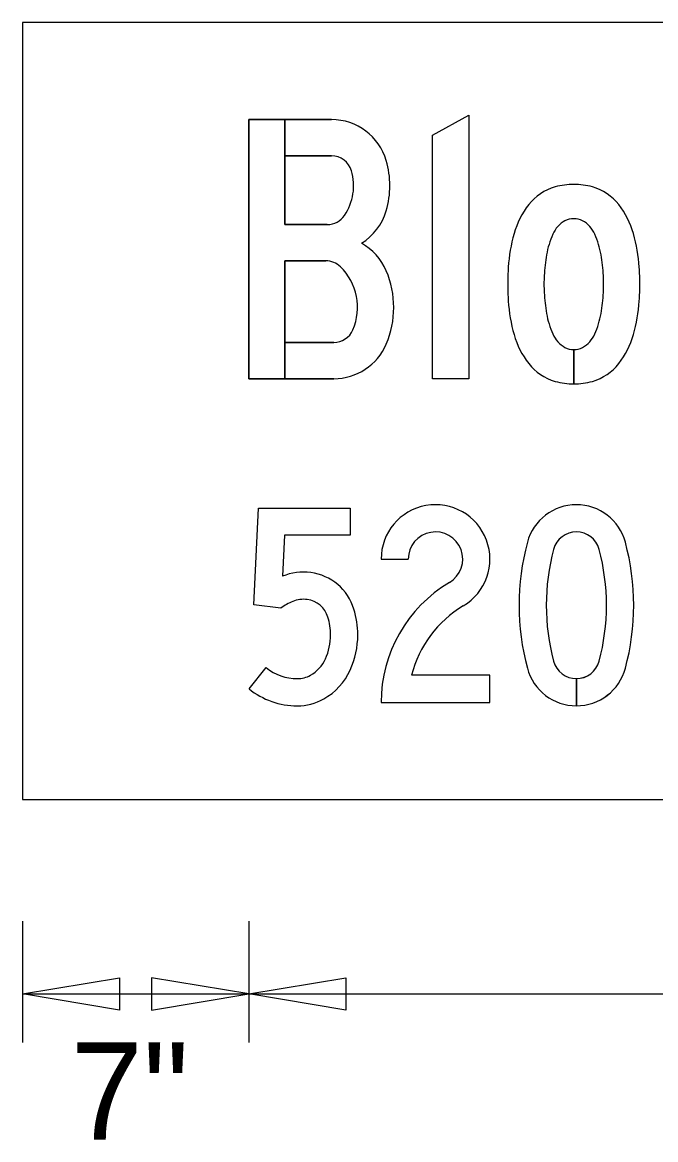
# Model space of a CAD drawing. Extents: x 764 to 1076, y -284 to -242.
# Drawn here: x 783.033 to 784.663, y -268.178 to -265.303 of the extents above; entities that cross this region are included whole.
import ezdxf

# ---------------------------------------------------------------- set-up
doc = ezdxf.new("R2010")
doc.units = 0
for name, color, linetype in [('GSBWFill', 7, 'Continuous'), ('GSColorFill', 7, 'Continuous'), ('GSDims', 7, 'Continuous'), ('GSOutline', 7, 'Continuous')]:
    doc.layers.add(name, color=color, linetype=linetype)

msp = doc.modelspace()

# ---------------------------------------------------------------- linework, layer by layer
at = {"layer": 'GSBWFill'}
for p, q in [((792.0329, -265.3034), (783.0329, -265.3034)), ((783.0329, -265.3034), (783.0329, -267.3034)), ((784.452, -266.2337), (784.452, -266.1454)), ((784.4521, -266.1454), (784.4521, -266.2337)), ((783.9562, -266.6846), (784.0262, -266.6846)), ((784.2362, -266.9834), (784.0348, -266.9834)), ((784.4587, -266.9921), (784.4587, -267.0621)), ((784.4587, -267.0621), (784.4587, -266.9921)), ((783.0329, -267.3034), (792.0329, -267.3034))]:
    msp.add_line(p, q, dxfattribs=at)
for points in [[(783.814, -265.917), (783.7087, -265.917), (783.7087, -266.2204), (783.6154, -266.2204), (783.6154, -265.5537), (783.7087, -265.5537), (783.7087, -265.8237), (783.8177, -265.8237)], [(783.8287, -265.647), (783.7087, -265.647), (783.7087, -265.5537), (783.8287, -265.5537)], [(783.8345, -266.2204), (783.7087, -266.2204), (783.7087, -266.127), (783.8345, -266.127)], [(783.6981, -266.8106), (783.6285, -266.8019), (783.6408, -266.5534), (783.8767, -266.5534), (783.8767, -266.6234), (783.7074, -266.6234), (783.7022, -266.7288)], [(783.6162, -267.0184), (783.66, -266.9638)], [(783.9562, -267.0534), (784.2362, -267.0534), (784.2362, -266.9834)]]:
    msp.add_lwpolyline(points, dxfattribs=at)
msp.add_lwpolyline([(784.0887, -265.5935), (784.182, -265.542), (784.182, -266.2204), (784.0887, -266.2204)], close=True, dxfattribs=at)
for centre, radius, start, end in [((784.0962, -266.6846), 0.14, 300.6774, 180), ((784.4587, -266.6752), 0.1306, 15.0225, 164.9775), ((784.0962, -266.6846), 0.07, 300.6774, 180), ((784.4587, -266.6752), 0.0606, 15.0225, 164.9775), ((784.9362, -266.8034), 0.625, 164.9775, 195.0225), ((783.9812, -266.8034), 0.625, 344.9775, 15.0225), ((784.9362, -266.8034), 0.555, 164.9775, 195.0225), ((783.9812, -266.8034), 0.555, 344.9775, 15.0225), ((783.7565, -266.86), 0.1419, 82.3677, 112.4831), ((783.7574, -266.8529), 0.1348, 17.1539, 82.3677), ((784.3149, -267.0534), 0.3587, 120.6774, 180.0003), ((783.7881, -266.9364), 0.1546, 112.4831, 125.5849), ((783.7565, -266.86), 0.0719, 82.3677, 112.4831), ((783.7574, -266.8529), 0.0648, 17.1539, 82.3677), ((783.6714, -266.8795), 0.2248, 360, 17.1539), ((784.3149, -267.0534), 0.2887, 120.6774, 165.9708), ((783.6714, -266.8795), 0.1548, 360, 17.1539), ((783.6751, -266.8795), 0.1511, 335.7676, 0), ((783.6751, -266.8795), 0.2211, 335.7676, 0), ((783.7306, -266.9044), 0.0902, 299.091, 335.7676), ((783.7404, -266.8637), 0.1284, 231.2435, 270), ((783.7306, -266.9044), 0.1602, 299.091, 335.7676), ((784.4587, -266.9315), 0.1306, 195.0225, 270), ((784.4587, -266.9315), 0.0606, 195.0225, 270), ((784.4587, -266.9315), 0.0606, 270.0236, 344.9775), ((784.4587, -266.9315), 0.1306, 270.011, 344.9775), ((783.7404, -266.9221), 0.0701, 270, 299.091), ((783.7404, -266.8637), 0.1984, 231.2434, 270), ((783.7404, -266.9221), 0.1401, 270, 299.091)]:
    msp.add_arc(centre, radius, start, end, dxfattribs=at)
for centre, major_axis, start_param, end_param in [((783.8287, -265.7004), (0, 0.1467), 4.996183, 6.283185), ((783.8287, -265.7004), (0, 0.0533), 4.996183, 6.283185), ((783.7487, -265.7237), (0, 0.23), 4.428595, 4.996183), ((783.7487, -265.7237), (0, 0.1367), 4.118003, 4.996183), ((784.4421, -265.8572), (0, 0.1358), 0.283991, 0.89707), ((784.452, -265.9005), (0, 0.1801), 0, 0.269589), ((784.452, -265.9005), (0, 0.1801), 6.013596, 6.283185), ((784.462, -265.8572), (0, 0.1358), 5.386116, 5.999194), ((783.8287, -265.747), (0, 0.1467), 3.692503, 4.428595), ((784.5051, -265.9042), (0, 0.2143), 0.908959, 1.301349), ((784.399, -265.9042), (0, 0.2143), 4.981836, 5.374226), ((783.8177, -265.7704), (0, 0.0533), 3.141593, 4.118003), ((784.4655, -265.8776), (0, 0.0733), 0.515296, 1.165466), ((784.452, -265.8608), (0, 0.0521), 0, 0.449459), ((784.452, -265.8608), (0, 0.0521), 5.833726, 6.283185), ((784.4386, -265.8776), (0, 0.0733), 5.117719, 5.76789), ((784.692, -265.9597), (0, 0.4093), 1.292297, 1.506993), ((784.5883, -265.9363), (0, 0.2093), 1.13923, 1.404661), ((784.3157, -265.9363), (0, 0.2093), 4.878525, 5.143956), ((784.212, -265.9597), (0, 0.4093), 4.776192, 4.990888), ((783.8345, -266.0004), (0, 0.1467), 5.116125, 5.778288), ((784.7875, -265.9739), (0, 0.412), 1.394507, 1.525209), ((784.1166, -265.9739), (0, 0.412), 4.757976, 4.888679), ((783.814, -265.9704), (0, 0.0533), 5.507992, 6.283185), ((783.7487, -266.037), (0, 0.1467), 4.308652, 5.507992), ((784.9145, -265.977), (0, 0.6324), 1.50208, 1.570796), ((783.9896, -265.977), (0, 0.6324), 4.712389, 4.781105), ((783.7487, -266.037), (0, 0.24), 4.308653, 5.116125), ((784.8308, -265.977), (0, 0.4555), 1.522775, 1.570796), ((784.0732, -265.977), (0, 0.4555), 4.712389, 4.76041), ((784.9145, -265.977), (0, 0.6324), 1.570796, 1.639513), ((784.8308, -265.977), (0, 0.4555), 1.570796, 1.618818), ((784.0732, -265.977), (0, 0.4555), 4.664368, 4.712389), ((783.9896, -265.977), (0, 0.6324), 4.643673, 4.712389), ((784.692, -265.9944), (0, 0.4093), 1.634599, 1.849295), ((784.7875, -265.9801), (0, 0.412), 1.616383, 1.747086), ((784.1166, -265.9801), (0, 0.412), 4.536099, 4.666802), ((784.212, -265.9944), (0, 0.4093), 4.43389, 4.648586), ((784.5883, -266.0178), (0, 0.2093), 1.736932, 2.002363), ((784.3157, -266.0178), (0, 0.2093), 4.280822, 4.546253), ((783.8345, -266.0737), (0, 0.0533), 3.141593, 4.308652), ((784.5051, -266.0498), (0, 0.2143), 1.840243, 2.232634), ((784.4655, -266.0764), (0, 0.0733), 1.976127, 2.626297), ((784.4386, -266.0764), (0, 0.0733), 3.656888, 4.307059), ((784.399, -266.0498), (0, 0.2143), 4.050551, 4.442942), ((783.8345, -266.0737), (0, 0.1467), 3.141593, 4.308652), ((784.452, -266.0932), (0, 0.0521), 2.692133, 3.141593), ((784.452, -266.0932), (0, 0.0521), 3.142232, 3.591052), ((784.4421, -266.0968), (0, 0.1358), 2.244523, 2.857601), ((784.462, -266.0968), (0, 0.1358), 3.425584, 4.038662), ((784.452, -266.0536), (0, 0.1801), 2.872003, 3.141592), ((784.452, -266.0536), (0, 0.1801), 3.141777, 3.411182)]:
    msp.add_ellipse(centre, major_axis=major_axis, ratio=0.999993, start_param=start_param, end_param=end_param, dxfattribs=at)
at = {"layer": 'GSColorFill'}
for p, q in [((792.0329, -265.3034), (783.0329, -265.3034)), ((783.0329, -265.3034), (783.0329, -267.3034)), ((792.0329, -265.3034), (783.0329, -265.3034)), ((783.0329, -265.3034), (783.0329, -267.3034)), ((784.452, -266.2337), (784.452, -266.1454)), ((784.4521, -266.1454), (784.4521, -266.2337)), ((783.9562, -266.6846), (784.0262, -266.6846)), ((784.2362, -266.9834), (784.0348, -266.9834)), ((784.4587, -266.9921), (784.4587, -267.0621)), ((784.4587, -267.0621), (784.4587, -266.9921)), ((783.0329, -267.3034), (792.0329, -267.3034)), ((783.0329, -267.3034), (792.0329, -267.3034))]:
    msp.add_line(p, q, dxfattribs=at)
for points in [[(783.814, -265.917), (783.7087, -265.917), (783.7087, -266.2204), (783.6154, -266.2204), (783.6154, -265.5537), (783.7087, -265.5537), (783.7087, -265.8237), (783.8177, -265.8237)], [(783.8287, -265.647), (783.7087, -265.647), (783.7087, -265.5537), (783.8287, -265.5537)], [(783.8345, -266.2204), (783.7087, -266.2204), (783.7087, -266.127), (783.8345, -266.127)], [(783.6981, -266.8106), (783.6285, -266.8019), (783.6408, -266.5534), (783.8767, -266.5534), (783.8767, -266.6234), (783.7074, -266.6234), (783.7022, -266.7288)], [(783.6162, -267.0184), (783.66, -266.9638)], [(783.9562, -267.0534), (784.2362, -267.0534), (784.2362, -266.9834)]]:
    msp.add_lwpolyline(points, dxfattribs=at)
msp.add_lwpolyline([(784.0887, -265.5935), (784.182, -265.542), (784.182, -266.2204), (784.0887, -266.2204)], close=True, dxfattribs=at)
for centre, radius, start, end in [((784.0962, -266.6846), 0.14, 300.6774, 180), ((784.4587, -266.6752), 0.1306, 15.0225, 164.9775), ((784.0962, -266.6846), 0.07, 300.6774, 180), ((784.4587, -266.6752), 0.0606, 15.0225, 164.9775), ((784.9362, -266.8034), 0.625, 164.9775, 195.0225), ((783.9812, -266.8034), 0.625, 344.9775, 15.0225), ((784.9362, -266.8034), 0.555, 164.9775, 195.0225), ((783.9812, -266.8034), 0.555, 344.9775, 15.0225), ((783.7565, -266.86), 0.1419, 82.3677, 112.4831), ((783.7574, -266.8529), 0.1348, 17.1539, 82.3677), ((784.3149, -267.0534), 0.3587, 120.6774, 180.0003), ((783.7881, -266.9364), 0.1546, 112.4831, 125.5849), ((783.7565, -266.86), 0.0719, 82.3677, 112.4831), ((783.7574, -266.8529), 0.0648, 17.1539, 82.3677), ((783.6714, -266.8795), 0.2248, 360, 17.1539), ((784.3149, -267.0534), 0.2887, 120.6774, 165.9708), ((783.6714, -266.8795), 0.1548, 360, 17.1539), ((783.6751, -266.8795), 0.1511, 335.7676, 0), ((783.6751, -266.8795), 0.2211, 335.7676, 0), ((783.7306, -266.9044), 0.0902, 299.091, 335.7676), ((783.7404, -266.8637), 0.1284, 231.2435, 270), ((783.7306, -266.9044), 0.1602, 299.091, 335.7676), ((784.4587, -266.9315), 0.1306, 195.0225, 270), ((784.4587, -266.9315), 0.0606, 195.0225, 270), ((784.4587, -266.9315), 0.0606, 270.0236, 344.9775), ((784.4587, -266.9315), 0.1306, 270.011, 344.9775), ((783.7404, -266.9221), 0.0701, 270, 299.091), ((783.7404, -266.8637), 0.1984, 231.2434, 270), ((783.7404, -266.9221), 0.1401, 270, 299.091)]:
    msp.add_arc(centre, radius, start, end, dxfattribs=at)
for centre, major_axis, start_param, end_param in [((783.8287, -265.7004), (0, 0.1467), 4.996183, 6.283185), ((783.8287, -265.7004), (0, 0.0533), 4.996183, 6.283185), ((783.7487, -265.7237), (0, 0.23), 4.428595, 4.996183), ((783.7487, -265.7237), (0, 0.1367), 4.118003, 4.996183), ((784.4421, -265.8572), (0, 0.1358), 0.283991, 0.89707), ((784.452, -265.9005), (0, 0.1801), 0, 0.269589), ((784.452, -265.9005), (0, 0.1801), 6.013596, 6.283185), ((784.462, -265.8572), (0, 0.1358), 5.386116, 5.999194), ((783.8287, -265.747), (0, 0.1467), 3.692503, 4.428595), ((784.5051, -265.9042), (0, 0.2143), 0.908959, 1.301349), ((784.399, -265.9042), (0, 0.2143), 4.981836, 5.374226), ((783.8177, -265.7704), (0, 0.0533), 3.141593, 4.118003), ((784.4655, -265.8776), (0, 0.0733), 0.515296, 1.165466), ((784.452, -265.8608), (0, 0.0521), 0, 0.449459), ((784.452, -265.8608), (0, 0.0521), 5.833726, 6.283185), ((784.4386, -265.8776), (0, 0.0733), 5.117719, 5.76789), ((784.692, -265.9597), (0, 0.4093), 1.292297, 1.506993), ((784.5883, -265.9363), (0, 0.2093), 1.13923, 1.404661), ((784.3157, -265.9363), (0, 0.2093), 4.878525, 5.143956), ((784.212, -265.9597), (0, 0.4093), 4.776192, 4.990888), ((783.8345, -266.0004), (0, 0.1467), 5.116125, 5.778288), ((784.7875, -265.9739), (0, 0.412), 1.394507, 1.525209), ((784.1166, -265.9739), (0, 0.412), 4.757976, 4.888679), ((783.814, -265.9704), (0, 0.0533), 5.507992, 6.283185), ((783.7487, -266.037), (0, 0.1467), 4.308652, 5.507992), ((784.9145, -265.977), (0, 0.6324), 1.50208, 1.570796), ((783.9896, -265.977), (0, 0.6324), 4.712389, 4.781105), ((783.7487, -266.037), (0, 0.24), 4.308653, 5.116125), ((784.8308, -265.977), (0, 0.4555), 1.522775, 1.570796), ((784.0732, -265.977), (0, 0.4555), 4.712389, 4.76041), ((784.9145, -265.977), (0, 0.6324), 1.570796, 1.639513), ((784.8308, -265.977), (0, 0.4555), 1.570796, 1.618818), ((784.0732, -265.977), (0, 0.4555), 4.664368, 4.712389), ((783.9896, -265.977), (0, 0.6324), 4.643673, 4.712389), ((784.692, -265.9944), (0, 0.4093), 1.634599, 1.849295), ((784.7875, -265.9801), (0, 0.412), 1.616383, 1.747086), ((784.1166, -265.9801), (0, 0.412), 4.536099, 4.666802), ((784.212, -265.9944), (0, 0.4093), 4.43389, 4.648586), ((784.5883, -266.0178), (0, 0.2093), 1.736932, 2.002363), ((784.3157, -266.0178), (0, 0.2093), 4.280822, 4.546253), ((783.8345, -266.0737), (0, 0.0533), 3.141593, 4.308652), ((784.5051, -266.0498), (0, 0.2143), 1.840243, 2.232634), ((784.4655, -266.0764), (0, 0.0733), 1.976127, 2.626297), ((784.4386, -266.0764), (0, 0.0733), 3.656888, 4.307059), ((784.399, -266.0498), (0, 0.2143), 4.050551, 4.442942), ((783.8345, -266.0737), (0, 0.1467), 3.141593, 4.308652), ((784.452, -266.0932), (0, 0.0521), 2.692133, 3.141593), ((784.452, -266.0932), (0, 0.0521), 3.142232, 3.591052), ((784.4421, -266.0968), (0, 0.1358), 2.244523, 2.857601), ((784.462, -266.0968), (0, 0.1358), 3.425584, 4.038662), ((784.452, -266.0536), (0, 0.1801), 2.872003, 3.141592), ((784.452, -266.0536), (0, 0.1801), 3.141777, 3.411182)]:
    msp.add_ellipse(centre, major_axis=major_axis, ratio=0.999993, start_param=start_param, end_param=end_param, dxfattribs=at)
at = {"layer": 'GSDims'}
for p, q in [((783.0329, -267.6159), (783.0329, -267.9284)), ((783.0329, -267.6159), (783.0329, -267.9284)), ((783.6154, -267.6159), (783.6154, -267.9284)), ((783.6154, -267.6159), (783.6154, -267.9284)), ((783.0329, -267.8034), (783.6154, -267.8034)), ((783.6154, -267.8034), (791.4495, -267.8034))]:
    msp.add_line(p, q, dxfattribs=at)
for points in [[(783.0329, -267.8034), (783.2829, -267.7618), (783.2829, -267.8451)], [(783.6154, -267.8034), (783.3654, -267.7618), (783.3654, -267.8451)], [(783.6154, -267.8034), (783.8654, -267.7618), (783.8654, -267.8451)]]:
    msp.add_lwpolyline(points, close=True, dxfattribs=at)
at = {"layer": 'GSOutline'}
for p, q in [((792.0329, -265.3034), (783.0329, -265.3034)), ((783.0329, -265.3034), (783.0329, -267.3034)), ((783.9562, -266.6846), (784.0262, -266.6846)), ((784.2362, -266.9834), (784.0348, -266.9834)), ((783.0329, -267.3034), (792.0329, -267.3034))]:
    msp.add_line(p, q, dxfattribs=at)
for points in [[(783.8287, -265.5537), (783.6154, -265.5537), (783.6154, -266.2204), (783.8345, -266.2204)], [(783.8177, -265.8237), (783.7087, -265.8237), (783.7087, -265.647), (783.8287, -265.647)], [(783.8345, -266.127), (783.7087, -266.127), (783.7087, -265.917), (783.814, -265.917)], [(783.6981, -266.8106), (783.6285, -266.8019), (783.6408, -266.5534), (783.8767, -266.5534), (783.8767, -266.6234), (783.7074, -266.6234), (783.7022, -266.7288)], [(783.6162, -267.0184), (783.66, -266.9638)], [(783.9562, -267.0534), (784.2362, -267.0534), (784.2362, -266.9834)]]:
    msp.add_lwpolyline(points, dxfattribs=at)
msp.add_lwpolyline([(784.0887, -265.5935), (784.182, -265.542), (784.182, -266.2204), (784.0887, -266.2204)], close=True, dxfattribs=at)
for centre, radius, start, end in [((784.0962, -266.6846), 0.14, 300.6774, 180), ((784.4587, -266.6752), 0.1306, 15.0225, 164.9775), ((784.0962, -266.6846), 0.07, 300.6774, 180), ((784.4587, -266.6752), 0.0606, 15.0225, 164.9775), ((784.9362, -266.8034), 0.625, 164.9775, 195.0225), ((783.9812, -266.8034), 0.625, 344.9775, 15.0225), ((784.9362, -266.8034), 0.555, 164.9775, 195.0225), ((783.9812, -266.8034), 0.555, 344.9775, 15.0225), ((783.7565, -266.86), 0.1419, 82.3677, 112.4831), ((783.7574, -266.8529), 0.1348, 17.1539, 82.3677), ((784.3149, -267.0534), 0.3587, 120.6774, 180.0003), ((783.7881, -266.9364), 0.1546, 112.4831, 125.5849), ((783.7565, -266.86), 0.0719, 82.3677, 112.4831), ((783.7574, -266.8529), 0.0648, 17.1539, 82.3677), ((783.6714, -266.8795), 0.2248, 360, 17.1539), ((784.3149, -267.0534), 0.2887, 120.6774, 165.9708), ((783.6714, -266.8795), 0.1548, 360, 17.1539), ((783.6751, -266.8795), 0.1511, 335.7676, 0), ((783.6751, -266.8795), 0.2211, 335.7676, 0), ((783.7306, -266.9044), 0.0902, 299.091, 335.7676), ((783.7404, -266.8637), 0.1284, 231.2435, 270), ((783.7306, -266.9044), 0.1602, 299.091, 335.7676), ((784.4587, -266.9315), 0.1306, 195.0225, 344.9775), ((784.4587, -266.9315), 0.0606, 195.0225, 344.9775), ((783.7404, -266.9221), 0.0701, 270, 299.091), ((783.7404, -266.8637), 0.1984, 231.2434, 270), ((783.7404, -266.9221), 0.1401, 270, 299.091)]:
    msp.add_arc(centre, radius, start, end, dxfattribs=at)
for centre, major_axis, start_param, end_param in [((783.8287, -265.7004), (0, 0.1467), 4.996183, 6.283185), ((783.8287, -265.7004), (0, 0.0533), 4.996183, 6.283185), ((783.7487, -265.7237), (0, 0.23), 4.428595, 4.996183), ((783.7487, -265.7237), (0, 0.1367), 4.118003, 4.996183), ((784.4421, -265.8572), (0, 0.1358), 0.283991, 0.89707), ((784.452, -265.9005), (0, 0.1801), 0, 0.269589), ((784.452, -265.9005), (0, 0.1801), 6.013596, 6.283185), ((784.462, -265.8572), (0, 0.1358), 5.386116, 5.999194), ((783.8287, -265.747), (0, 0.1467), 3.692503, 4.428595), ((784.5051, -265.9042), (0, 0.2143), 0.908959, 1.301349), ((784.399, -265.9042), (0, 0.2143), 4.981836, 5.374226), ((783.8177, -265.7704), (0, 0.0533), 3.141593, 4.118003), ((784.4655, -265.8776), (0, 0.0733), 0.515296, 1.165466), ((784.452, -265.8608), (0, 0.0521), 0, 0.449459), ((784.452, -265.8608), (0, 0.0521), 5.833726, 6.283185), ((784.4386, -265.8776), (0, 0.0733), 5.117719, 5.76789), ((784.692, -265.9597), (0, 0.4093), 1.292297, 1.506993), ((784.5883, -265.9363), (0, 0.2093), 1.13923, 1.404661), ((784.3157, -265.9363), (0, 0.2093), 4.878525, 5.143956), ((784.212, -265.9597), (0, 0.4093), 4.776192, 4.990888), ((783.8345, -266.0004), (0, 0.1467), 5.116125, 5.778288), ((784.7875, -265.9739), (0, 0.412), 1.394507, 1.525209), ((784.1166, -265.9739), (0, 0.412), 4.757976, 4.888679), ((783.814, -265.9704), (0, 0.0533), 5.507992, 6.283185), ((783.7487, -266.037), (0, 0.1467), 4.308652, 5.507992), ((784.9145, -265.977), (0, 0.6324), 1.50208, 1.570796), ((783.9896, -265.977), (0, 0.6324), 4.712389, 4.781105), ((783.7487, -266.037), (0, 0.24), 4.308652, 5.116125), ((784.8308, -265.977), (0, 0.4555), 1.522775, 1.570796), ((784.0732, -265.977), (0, 0.4555), 4.712389, 4.76041), ((784.9145, -265.977), (0, 0.6324), 1.570796, 1.639513), ((784.8308, -265.977), (0, 0.4555), 1.570796, 1.618818), ((784.0732, -265.977), (0, 0.4555), 4.664368, 4.712389), ((783.9896, -265.977), (0, 0.6324), 4.643673, 4.712389), ((784.692, -265.9944), (0, 0.4093), 1.634599, 1.849295), ((784.7875, -265.9801), (0, 0.412), 1.616383, 1.747086), ((784.1166, -265.9801), (0, 0.412), 4.536099, 4.666802), ((784.212, -265.9944), (0, 0.4093), 4.43389, 4.648586), ((784.5883, -266.0178), (0, 0.2093), 1.736932, 2.002363), ((784.3157, -266.0178), (0, 0.2093), 4.280822, 4.546253), ((783.8345, -266.0737), (0, 0.0533), 3.141593, 4.308652), ((784.5051, -266.0498), (0, 0.2143), 1.840243, 2.232634), ((784.4655, -266.0764), (0, 0.0733), 1.976127, 2.626297), ((784.4386, -266.0764), (0, 0.0733), 3.656888, 4.307059), ((784.399, -266.0498), (0, 0.2143), 4.050551, 4.442942), ((783.8345, -266.0737), (0, 0.1467), 3.141593, 4.308652), ((784.452, -266.0932), (0, 0.0521), 2.692133, 3.141593), ((784.452, -266.0932), (0, 0.0521), 3.141593, 3.591052), ((784.4421, -266.0968), (0, 0.1358), 2.244523, 2.857601), ((784.462, -266.0968), (0, 0.1358), 3.425584, 4.038662), ((784.452, -266.0536), (0, 0.1801), 2.872003, 3.141593), ((784.452, -266.0536), (0, 0.1801), 3.141593, 3.411182)]:
    msp.add_ellipse(centre, major_axis=major_axis, ratio=0.999993, start_param=start_param, end_param=end_param, dxfattribs=at)

# ---------------------------------------------------------------- texts
at = {"layer": 'GSDims'}
msp.add_text('7"', height=0.25, dxfattribs=at).set_placement((783.1574, -268.1784))

doc.saveas('drawing.dxf')
